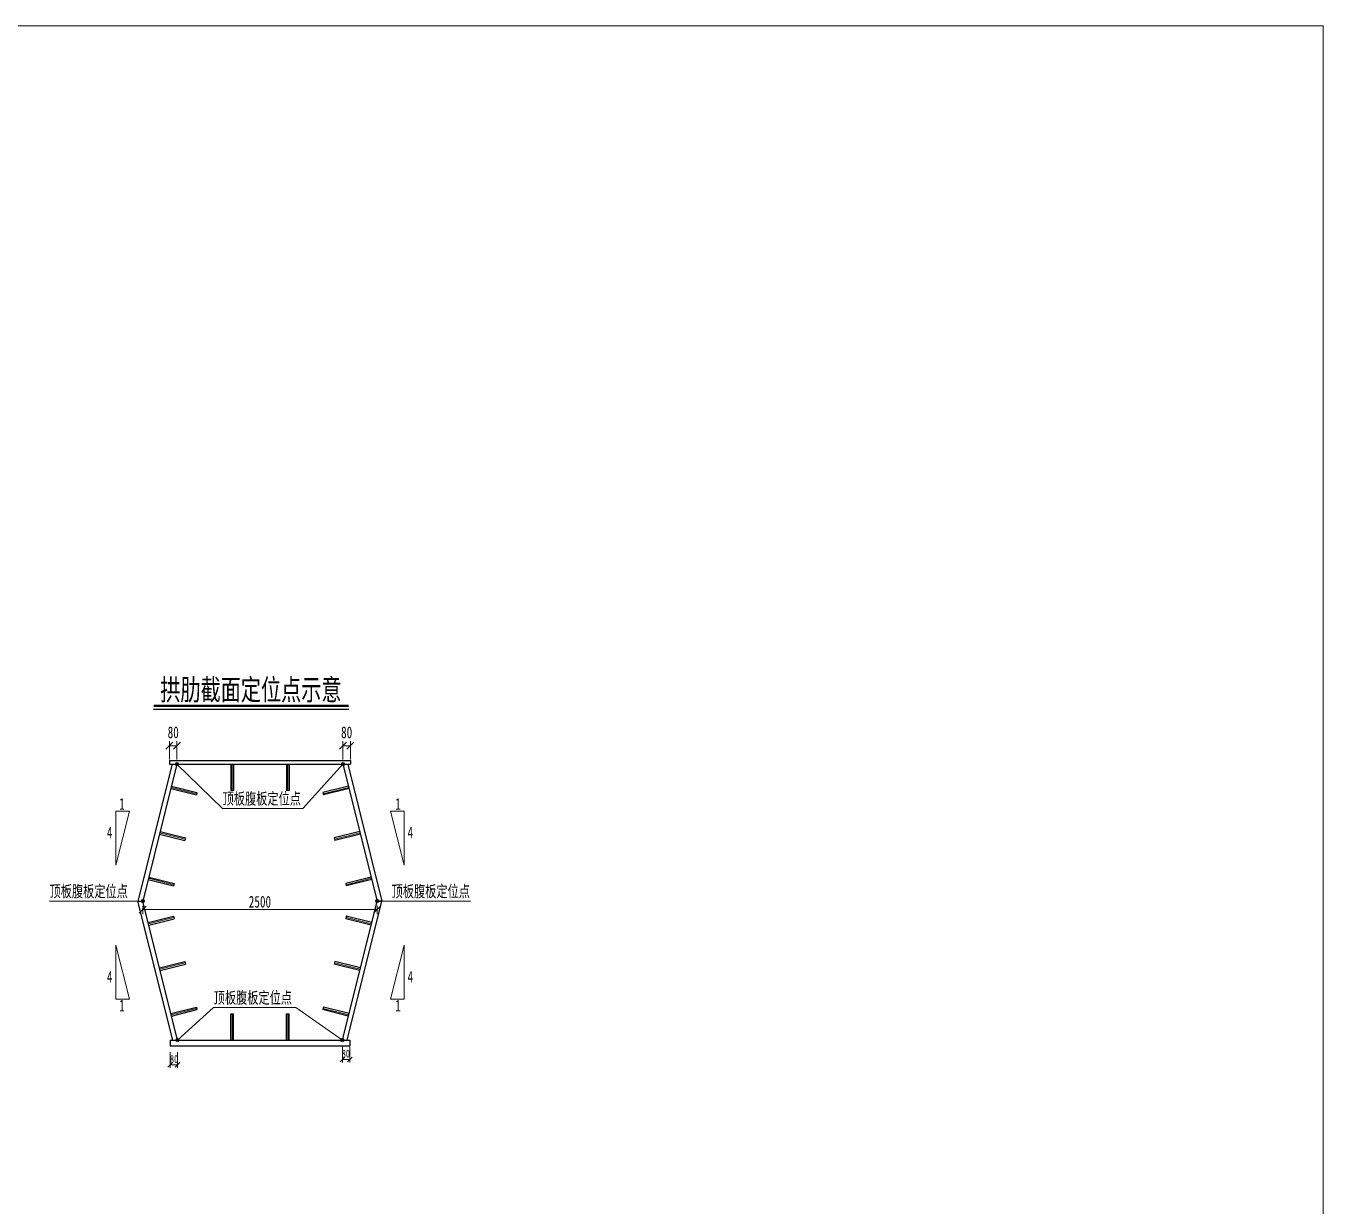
# Model space of a CAD drawing. Header units: millimetres. Extents: x -411717 to -116098, y 0 to 693159.
# Drawn here: x -155784 to -141948, y 360484 to 373071 of the extents above; entities that cross this region are included whole.
import ezdxf
from ezdxf.enums import TextEntityAlignment as Align

# ---------------------------------------------------------------- set-up
doc = ezdxf.new("R2010")
doc.units = ezdxf.units.MM
doc.header["$LTSCALE"] = 2
doc.header["$PDMODE"] = 3
doc.header["$PDSIZE"] = -10
doc.layers.get('Defpoints').update_dxf_attribs({"color": 8, "lineweight": 9})
for name, color, linetype, lineweight in [('标注', 4, 'Continuous', 13), ('标注线及字体', 2, 'Continuous', 15), ('横隔板', 6, 'Continuous', 25), ('细实线', 4, 'Continuous', 15), ('钢板粗线', 1, 'Continuous', 25)]:
    doc.layers.add(name, color=color, linetype=linetype, lineweight=lineweight)
doc.styles.add('111', font='仿宋_GB2312.ttf', dxfattribs={"width": 0.7})
doc.dimstyles.new('200', dxfattribs={"dimscale": 0, "dimtxt": 2.5, "dimasz": 1.5, "dimexe": 1, "dimexo": 1, "dimgap": 0.4, "dimtad": 1, "dimdec": 0, "dimdsep": 46, "dimtxsty": '111', "dimblk": 'OBLIQUE', "dimcen": 0, "dimclrd": 256, "dimclre": 256, "dimclrt": 256, "dimadec": 1, "dimazin": 2, "dimtfac": 1, "dimtdec": 0, "dimtmove": 2, "dimatfit": 3, "dimfxl": 4, "dimfxlon": 1, "dimtolj": 1, "dimlwd": -1, "dimlwe": -1, "dimarcsym": 0})
pattern_1 = [(0, (798.6869, -572.3251), (0, 1.74625), [1.27, -0.47625]), (90, (798.6869, -572.3251), (-1.74625, 1e-16), [1.27, -0.47625])]

# ---------------------------------------------------------------- blocks, each defined once
blk = doc.blocks.new('_Oblique')
at = {"color": 0, "linetype": 'ByBlock', "lineweight": -2}
blk.add_line((-0.5, -0.5), (0.5, 0.5), dxfattribs=at)
blk = doc.blocks.new('*D847')
at = {"layer": 'Defpoints', "color": 0, "transparency": 16777216}
for p in [(-154247, 362255), (-154167, 362255), (-154167, 361991)]:
    blk.add_point(p, dxfattribs=at)
at = {"layer": '细实线', "transparency": 16777216}
for p, q in [((-154247, 362125), (-154247, 361958)), ((-154167, 362125), (-154167, 361958)), ((-154247, 361991), (-154167, 361991))]:
    blk.add_line(p, q, dxfattribs=at)
at = {"layer": '细实线', "transparency": 16777216, "xscale": 50.00000000000004, "yscale": 50.00000000000004, "zscale": 50.00000000000004, "rotation": 180}
blk.add_blockref('_Oblique', (-154247, 361991), dxfattribs=at)
at = {"layer": '细实线', "transparency": 16777216, "xscale": 50.00000000000004, "yscale": 50.00000000000004, "zscale": 50.00000000000004}
blk.add_blockref('_Oblique', (-154167, 361991), dxfattribs=at)
at = {"layer": '细实线', "transparency": 16777216, "insert": (-154204, 362052), "char_height": 83.3, "attachment_point": 5, "style": '111'}
blk.add_mtext('\\A1;80', dxfattribs=at)
blk = doc.blocks.new('*D845')
at = {"layer": 'Defpoints', "color": 0, "transparency": 16777216}
for p in [(-152408, 362255), (-152328, 362255), (-152328, 362049)]:
    blk.add_point(p, dxfattribs=at)
at = {"layer": '细实线', "transparency": 16777216}
for p, q in [((-152408, 362183), (-152408, 362016)), ((-152328, 362183), (-152328, 362016)), ((-152408, 362049), (-152328, 362049))]:
    blk.add_line(p, q, dxfattribs=at)
at = {"layer": '细实线', "transparency": 16777216, "xscale": 50.00000000000004, "yscale": 50.00000000000004, "zscale": 50.00000000000004, "rotation": 180}
blk.add_blockref('_Oblique', (-152408, 362049), dxfattribs=at)
at = {"layer": '细实线', "transparency": 16777216, "xscale": 50.00000000000004, "yscale": 50.00000000000004, "zscale": 50.00000000000004}
blk.add_blockref('_Oblique', (-152328, 362049), dxfattribs=at)
at = {"layer": '细实线', "transparency": 16777216, "insert": (-152371, 362110), "char_height": 83.3, "attachment_point": 5, "style": '111'}
blk.add_mtext('\\A1;80', dxfattribs=at)
blk = doc.blocks.new('28-280加劲 无过焊孔')
at = {"layer": 'Defpoints'}
blk.add_line((0, 0), (0, -280), dxfattribs=at)
at = {"layer": '钢板粗线'}
for p, q in [((-14, 0), (-14, -280)), ((14, 0), (14, -280)), ((14, -280), (-14, -280))]:
    blk.add_line(p, q, dxfattribs=at)
blk = doc.blocks.new('dw')
at = {"layer": '标注'}
h = blk.add_hatch(dxfattribs=at)
h.set_pattern_fill('ANGLE', color=256, scale=0.25)
h.set_pattern_definition(pattern_1)
h.paths.add_polyline_path([(-0.27, 0.27), (0, 0), (0.27, 0.27, 0.414214)])
h = blk.add_hatch(dxfattribs=at)
h.set_pattern_fill('ANGLE', color=256, scale=0.25)
h.set_pattern_definition(pattern_1)
h.paths.add_polyline_path([(0, 0), (-0.27, -0.27, 0.414214), (0.27, -0.27)])
for p, q in [((-0.27, 0.27), (0.27, -0.27)), ((-0.27, -0.27), (0.27, 0.27))]:
    blk.add_line(p, q, dxfattribs=at)
blk.add_circle((0, 0), 0.375, dxfattribs=at)
blk = doc.blocks.new('*D843')
at = {"layer": 'Defpoints', "color": 0, "transparency": 16777216}
for p in [(-154253, 365393), (-154253, 365198), (-154173, 365198)]:
    blk.add_point(p, dxfattribs=at)
at = {"layer": '标注', "transparency": 16777216}
for p, q in [((-154253, 365248), (-154253, 365443)), ((-154173, 365248), (-154173, 365443)), ((-154173, 365393), (-154253, 365393))]:
    blk.add_line(p, q, dxfattribs=at)
at = {"layer": '标注', "transparency": 16777216, "xscale": 75.00000000000014, "yscale": 75.00000000000014, "zscale": 75.00000000000014, "rotation": 180}
blk.add_blockref('_Oblique', (-154253, 365393), dxfattribs=at)
at = {"layer": '标注', "transparency": 16777216, "xscale": 75.00000000000014, "yscale": 75.00000000000014, "zscale": 75.00000000000014}
blk.add_blockref('_Oblique', (-154173, 365393), dxfattribs=at)
at = {"layer": '标注', "transparency": 16777216, "insert": (-154213, 365536), "char_height": 125, "attachment_point": 5, "style": '111'}
blk.add_mtext('\\A1;80', dxfattribs=at)
blk = doc.blocks.new('*D844')
at = {"layer": 'Defpoints', "color": 0, "transparency": 16777216}
for p in [(-152323, 365393), (-152403, 365198), (-152323, 365198)]:
    blk.add_point(p, dxfattribs=at)
at = {"layer": '标注', "transparency": 16777216}
for p, q in [((-152403, 365248), (-152403, 365443)), ((-152323, 365248), (-152323, 365443)), ((-152403, 365393), (-152323, 365393))]:
    blk.add_line(p, q, dxfattribs=at)
at = {"layer": '标注', "transparency": 16777216, "xscale": 75.00000000000014, "yscale": 75.00000000000014, "zscale": 75.00000000000014, "rotation": 180}
blk.add_blockref('_Oblique', (-152403, 365393), dxfattribs=at)
at = {"layer": '标注', "transparency": 16777216, "xscale": 75.00000000000014, "yscale": 75.00000000000014, "zscale": 75.00000000000014}
blk.add_blockref('_Oblique', (-152323, 365393), dxfattribs=at)
at = {"layer": '标注', "transparency": 16777216, "insert": (-152363, 365536), "char_height": 125, "attachment_point": 5, "style": '111'}
blk.add_mtext('\\A1;80', dxfattribs=at)
blk = doc.blocks.new('*D846')
at = {"layer": 'Defpoints', "color": 0, "transparency": 16777216}
for p in [(-154538, 363737), (-152038, 363737), (-152038, 363646)]:
    blk.add_point(p, dxfattribs=at)
at = {"layer": '标注', "transparency": 16777216}
for p, q in [((-154538, 363687), (-154538, 363596)), ((-154538, 363646), (-152038, 363646)), ((-152038, 363687), (-152038, 363596))]:
    blk.add_line(p, q, dxfattribs=at)
at = {"layer": '标注', "transparency": 16777216, "xscale": 75.00000000000014, "yscale": 75.00000000000014, "zscale": 75.00000000000014, "rotation": 180}
blk.add_blockref('_Oblique', (-154538, 363646), dxfattribs=at)
at = {"layer": '标注', "transparency": 16777216, "xscale": 75.00000000000014, "yscale": 75.00000000000014, "zscale": 75.00000000000014}
blk.add_blockref('_Oblique', (-152038, 363646), dxfattribs=at)
at = {"layer": '标注', "transparency": 16777216, "insert": (-153288, 363729), "char_height": 125, "attachment_point": 5, "style": '111'}
blk.add_mtext('\\A1;2500', dxfattribs=at)

msp = doc.modelspace()

# ---------------------------------------------------------------- linework, layer by layer
at = {"color": 4}
msp.add_line((-154423.2, 365783.3), (-152340.5, 365783.3), dxfattribs=at)
at = {"color": 6, "const_width": 21.6}
msp.add_lwpolyline([(-154423.2, 365819.3), (-152340.5, 365819.3)], dxfattribs=at)
at = {"layer": '标注'}
for p, q in [((-141948.3, 373070.7), (-216405.5, 373070.7)), ((-141948.3, 321695.5), (-141948.3, 373070.7)), ((-153686.2, 364725.6), (-154172.6, 365197.6)), ((-152402.7, 365197.6), (-152829, 364725.6)), ((-152829, 364725.6), (-153686.2, 364725.6)), ((-154824.8, 364121.4), (-154824.8, 364697.4)), ((-154824.8, 364697.4), (-154680.8, 364697.4)), ((-154680.8, 364697.4), (-154824.8, 364121.4)), ((-151750.5, 364697.4), (-151894.5, 364697.4)), ((-151894.5, 364697.4), (-151750.5, 364121.4)), ((-151750.5, 364121.4), (-151750.5, 364697.4)), ((-155532.8, 363737.4), (-154589.2, 363737.4)), ((-151042.4, 363737.4), (-151986.1, 363737.4)), ((-154824.8, 363265.3), (-154824.8, 362689.3)), ((-154680.8, 362689.3), (-154824.8, 363265.3)), ((-151894.5, 362689.3), (-151750.5, 363265.3)), ((-151750.5, 363265.3), (-151750.5, 362689.3)), ((-154824.8, 362689.3), (-154680.8, 362689.3)), ((-151750.5, 362689.3), (-151894.5, 362689.3)), ((-154167, 362254.9), (-153781.5, 362602.2)), ((-153781.5, 362602.2), (-152906.6, 362602.2)), ((-152906.6, 362602.2), (-152408.3, 362254.9))]:
    msp.add_line(p, q, dxfattribs=at)
at = {"layer": '横隔板', "color": 2, "ltscale": 550}
for p, q in [((-154224.1, 365197.6), (-154589.2, 363737.4)), ((-154172.6, 365197.6), (-154537.6, 363737.4)), ((-154252.6, 365237.6), (-152322.7, 365237.6)), ((-154252.6, 365237.6), (-154252.6, 365197.6)), ((-154252.6, 365197.6), (-152322.7, 365197.6)), ((-152402.7, 365197.6), (-152037.6, 363737.4)), ((-152351.2, 365197.6), (-151986.1, 363737.4)), ((-152322.7, 365237.6), (-152322.7, 365197.6)), ((-154218.6, 362254.9), (-154589.2, 363737.4)), ((-154589.2, 363737.4), (-154537.6, 363737.4)), ((-154167, 362254.9), (-154537.6, 363737.4)), ((-152408.3, 362254.9), (-152037.6, 363737.4)), ((-152356.7, 362254.9), (-151986.1, 363737.4)), ((-152037.6, 363737.4), (-151986.1, 363737.4)), ((-151986.1, 363737.4), (-152037.6, 363737.4)), ((-154247, 362254.9), (-152328.3, 362254.9)), ((-154247, 362254.9), (-154247, 362194.9)), ((-152328.3, 362254.9), (-152328.3, 362194.9)), ((-154247, 362194.9), (-152328.3, 362194.9))]:
    msp.add_line(p, q, dxfattribs=at)

# ---------------------------------------------------------------- block references
at = {"layer": '标注', "yscale": 50, "zscale": 50}
for p, xscale in [((-154172.6, 365197.6), 50), ((-152402.7, 365197.6), -50), ((-154537.6, 363737.4), 50), ((-152037.6, 363737.4), -50), ((-154167, 362254.9), 50), ((-152408.3, 362254.9), -50)]:
    msp.add_blockref('dw', p, dxfattribs=dict(at, xscale=xscale))
at = {"layer": '细实线'}
for p in [(-153584.1, 365197.6), (-152991.1, 365197.6)]:
    msp.add_blockref('28-280加劲 无过焊孔', p, dxfattribs=at)
for p, rotation in [((-154234.5, 364950.1), 75.96375653227534), ((-154355.7, 364465), 75.96375653227534), ((-154477, 363979.9), 75.96375653227534), ((-154477, 363494.8), 104.0362434683023), ((-154355.7, 363009.8), 104.0362434683023), ((-154234.5, 362524.7), 104.0362434683023), ((-153584.1, 362254.9), 180.0000000000243), ((-152991.1, 362254.9), 180.0000000000243)]:
    msp.add_blockref('28-280加劲 无过焊孔', p, dxfattribs=dict(at, rotation=rotation))
at = {"layer": '细实线', "xscale": -1}
for p, rotation in [((-152340.8, 364950.1), 284.0362434677247), ((-152219.5, 364465), 284.0362434677247), ((-152098.3, 363979.9), 284.0362434677247), ((-152098.3, 363494.8), 255.9637565316977), ((-152219.5, 363009.8), 255.9637565316977), ((-152340.8, 362524.7), 255.9637565316977)]:
    msp.add_blockref('28-280加劲 无过焊孔', p, dxfattribs=dict(at, rotation=rotation))

# ---------------------------------------------------------------- texts
at = {"layer": '标注', "style": '111', "width": 0.7}
for s, p in [('顶板腹板定位点', (-153685.7, 364767.4)), ('1', (-154790, 364710.7)), ('1', (-151843.9, 364710.7)), ('4', (-154920.5, 364405.3)), ('4', (-151713.5, 364405.3)), ('顶板腹板定位点', (-155532.3, 363779.2)), ('顶板腹板定位点', (-151883.5, 363779.2)), ('4', (-154920.5, 362865.2)), ('4', (-151713.5, 362865.2)), ('顶板腹板定位点', (-153781, 362644)), ('1', (-154790, 362559.7)), ('1', (-151843.9, 362559.7))]:
    msp.add_text(s, height=125, dxfattribs=at).set_placement(p)
at = {"layer": '标注线及字体', "color": 0, "style": '111', "width": 0.7}
msp.add_text('拱肋截面定位点示意', height=225, dxfattribs=at).set_placement((-153384.5, 365997.3), align=Align.MIDDLE)

# ---------------------------------------------------------------- dimensions: what is measured, and where the dimension line sits
at = {"layer": '标注'}
for base, p1, p2, picture, middle in [((-154252.6, 365393.1), (-154172.6, 365197.6), (-154252.6, 365197.6), '*D843', (-154212.6, 365535.6)), ((-152037.6, 363646.5), (-154537.6, 363737.4), (-152037.6, 363737.4), '*D846', (-153287.6, 363729))]:
    dim = msp.add_linear_dim(base=base, p1=p1, p2=p2, dimstyle='200', override={"dimscale": 50, "dimfxl": 3, "dimarcsym": 1}, dxfattribs=at)
    dim.commit()
    dim.dimension.update_dxf_attribs({"geometry": picture, "text_midpoint": middle})
dim = msp.add_linear_dim(base=(-152322.7, 365393.1), p1=(-152402.7, 365197.6), p2=(-152322.7, 365197.6), angle=180, dimstyle='200', override={"dimscale": 50, "dimfxl": 3, "dimarcsym": 1}, dxfattribs=at)
dim.commit()
dim.dimension.update_dxf_attribs({"geometry": '*D844', "text_midpoint": (-152362.7, 365535.6)})
at = {"layer": '细实线'}
for base, p1, p2, picture, middle in [((-154167, 361991.4), (-154247, 362254.9), (-154167, 362254.9), '*D847', (-154203.6, 362051.7)), ((-152328.3, 362049.5), (-152408.3, 362254.9), (-152328.3, 362254.9), '*D845', (-152371.1, 362109.7))]:
    dim = msp.add_linear_dim(base=base, p1=p1, p2=p2, angle=0, dimstyle='200', override={"dimscale": 33.333333, "dimarcsym": 1}, dxfattribs=at)
    dim.commit()
    dim.dimension.update_dxf_attribs({"geometry": picture, "text_midpoint": middle, "dimtype": 161})

doc.saveas('drawing.dxf')
